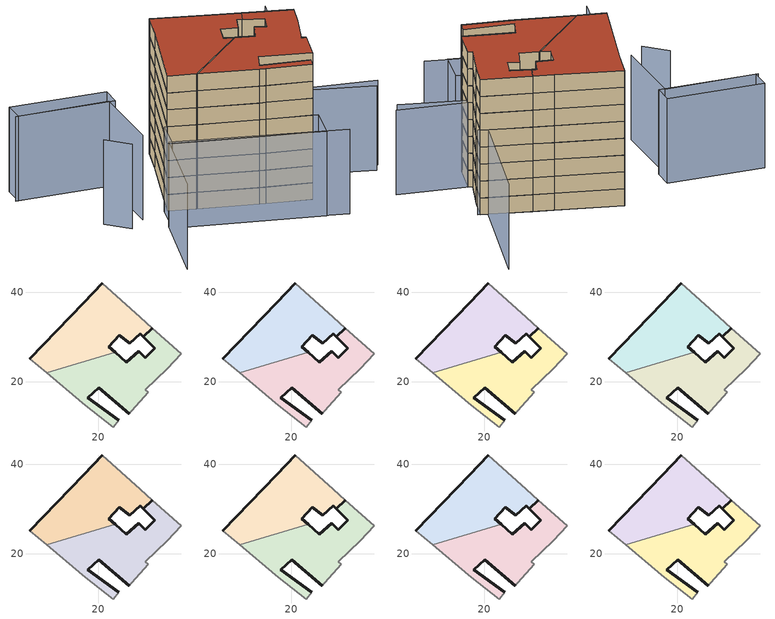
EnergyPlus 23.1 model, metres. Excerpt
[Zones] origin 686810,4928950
837a4cdc30a94a43_F0_dwelling_0
 floor ground (EU_floor_Construction): 27.06,28.59 29.33,30.76 30.01,30.08 32.09,31.98 29.4,34.38 20.84,42.08 16.77,37.69 4.68,25.17 8.42,22.01 23.78,26.6 22.34,27.87 24.69,30.42 z0
 wall outside (EU_wall_Construction): 4.68,25.17 16.77,37.69 20.84,42.08 / 32.09,31.98 30.01,30.08 29.33,30.76 27.06,28.59 24.69,30.42 22.34,27.87 23.78,26.6 z0:3
 wall adiabatic (EU_wall_Construction): 8.42,22.01 4.68,25.17 / 20.84,42.08 29.4,34.38 32.09,31.98 z0:3
 wall to 837a4cdc30a94a43_F0_dwelling_1 (EU_wall_Construction): 23.77,26.6 8.42,22.01 z0:3
837a4cdc30a94a43_F0_dwelling_1
 floor ground (EU_floor_Construction): 31.17,17.61 30.54,18.17 35.41,22.87 38.51,26.26 32.09,31.98 30.01,30.08 32.56,27.51 30.46,25.38 29.08,26.86 26.28,24.38 23.78,26.6 8.42,22.01 16.35,15.29 17.11,14.7 23.31,9.86 24.61,11.33 17.58,16.41 20.11,18.69 26.9,12.82 27.51,13.52 z0
 wall outside (EU_wall_Construction): 26.9,12.82 20.11,18.69 17.58,16.41 24.61,11.33 / 23.78,26.6 26.28,24.38 29.08,26.86 30.46,25.38 32.56,27.51 30.01,30.08 32.09,31.98 z0:3
 wall adiabatic (EU_wall_Construction): 24.61,11.33 23.31,9.86 17.11,14.7 16.35,15.29 8.42,22.01 / 32.09,31.98 38.51,26.26 35.41,22.87 30.54,18.17 31.17,17.61 27.51,13.52 26.9,12.82 z0:3
837a4cdc30a94a43_F1_dwelling_0
 floor to 837a4cdc30a94a43_F0_dwelling_0 (EU_floor_Construction): 27.06,28.59 29.33,30.76 30.01,30.08 32.09,31.98 29.4,34.38 20.84,42.08 16.77,37.69 4.68,25.17 8.42,22.01 23.77,26.6 22.34,27.87 24.69,30.42 z3
 wall outside (EU_wall_Construction): 4.68,25.17 16.77,37.69 20.84,42.08 / 32.09,31.98 30.01,30.08 29.33,30.76 27.06,28.59 24.69,30.42 22.34,27.87 23.78,26.6 z3:6
 wall adiabatic (EU_wall_Construction): 8.42,22.01 4.68,25.17 / 20.84,42.08 29.4,34.38 32.09,31.98 z3:6
 wall to 837a4cdc30a94a43_F1_dwelling_1 (EU_wall_Construction): 23.77,26.6 8.42,22.01 z3:6
837a4cdc30a94a43_F1_dwelling_1
 floor to 837a4cdc30a94a43_F0_dwelling_1 (EU_floor_Construction): 31.17,17.61 30.54,18.17 35.41,22.87 38.51,26.26 32.09,31.98 30.01,30.08 32.56,27.51 30.46,25.38 29.08,26.86 26.28,24.38 23.77,26.6 8.42,22.01 16.35,15.29 17.11,14.7 23.31,9.86 24.61,11.33 17.58,16.41 20.11,18.69 26.9,12.82 27.51,13.52 z3
 wall outside (EU_wall_Construction): 26.9,12.82 20.11,18.69 17.58,16.41 24.61,11.33 / 23.78,26.6 26.28,24.38 29.08,26.86 30.46,25.38 32.56,27.51 30.01,30.08 32.09,31.98 z3:6
 wall adiabatic (EU_wall_Construction): 24.61,11.33 23.31,9.86 17.11,14.7 16.35,15.29 8.42,22.01 / 32.09,31.98 38.51,26.26 35.41,22.87 30.54,18.17 31.17,17.61 27.51,13.52 26.9,12.82 z3:6
837a4cdc30a94a43_F2_dwelling_0
 floor to 837a4cdc30a94a43_F1_dwelling_0 (EU_floor_Construction): 27.06,28.59 29.33,30.76 30.01,30.08 32.09,31.98 29.4,34.38 20.84,42.08 16.77,37.69 4.68,25.17 8.42,22.01 23.77,26.6 22.34,27.87 24.69,30.42 z6
 wall outside (EU_wall_Construction): 4.68,25.17 16.77,37.69 20.84,42.08 / 32.09,31.98 30.01,30.08 29.33,30.76 27.06,28.59 24.69,30.42 22.34,27.87 23.78,26.6 z6:9
 wall adiabatic (EU_wall_Construction): 8.42,22.01 4.68,25.17 / 20.84,42.08 29.4,34.38 32.09,31.98 z6:9
 wall to 837a4cdc30a94a43_F2_dwelling_1 (EU_wall_Construction): 23.77,26.6 8.42,22.01 z6:9
837a4cdc30a94a43_F2_dwelling_1
 floor to 837a4cdc30a94a43_F1_dwelling_1 (EU_floor_Construction): 31.17,17.61 30.54,18.17 35.41,22.87 38.51,26.26 32.09,31.98 30.01,30.08 32.56,27.51 30.46,25.38 29.08,26.86 26.28,24.38 23.77,26.6 8.42,22.01 16.35,15.29 17.11,14.7 23.31,9.86 24.61,11.33 17.58,16.41 20.11,18.69 26.9,12.82 27.51,13.52 z6
 wall outside (EU_wall_Construction): 26.9,12.82 20.11,18.69 17.58,16.41 24.61,11.33 / 23.78,26.6 26.28,24.38 29.08,26.86 30.46,25.38 32.56,27.51 30.01,30.08 32.09,31.98 z6:9
 wall adiabatic (EU_wall_Construction): 24.61,11.33 23.31,9.86 17.11,14.7 16.35,15.29 8.42,22.01 / 32.09,31.98 38.51,26.26 35.41,22.87 30.54,18.17 31.17,17.61 27.51,13.52 26.9,12.82 z6:9
837a4cdc30a94a43_F3_dwelling_0
 floor to 837a4cdc30a94a43_F2_dwelling_0 (EU_floor_Construction): 27.06,28.59 29.33,30.76 30.01,30.08 32.09,31.98 29.4,34.38 20.84,42.08 16.77,37.69 4.68,25.17 8.42,22.01 23.77,26.6 22.34,27.87 24.69,30.42 z9
 wall outside (EU_wall_Construction): 4.68,25.17 16.77,37.69 20.84,42.08 / 32.09,31.98 30.01,30.08 29.33,30.76 27.06,28.59 24.69,30.42 22.34,27.87 23.78,26.6 z9:12
 wall adiabatic (EU_wall_Construction): 8.42,22.01 4.68,25.17 / 20.84,42.08 29.4,34.38 32.09,31.98 z9:12
 wall to 837a4cdc30a94a43_F3_dwelling_1 (EU_wall_Construction): 23.77,26.6 8.42,22.01 z9:12
837a4cdc30a94a43_F3_dwelling_1
 floor to 837a4cdc30a94a43_F2_dwelling_1 (EU_floor_Construction): 31.17,17.61 30.54,18.17 35.41,22.87 38.51,26.26 32.09,31.98 30.01,30.08 32.56,27.51 30.46,25.38 29.08,26.86 26.28,24.38 23.77,26.6 8.42,22.01 16.35,15.29 17.11,14.7 23.31,9.86 24.61,11.33 17.58,16.41 20.11,18.69 26.9,12.82 27.51,13.52 z9
 wall outside (EU_wall_Construction): 26.9,12.82 20.11,18.69 17.58,16.41 24.61,11.33 / 23.78,26.6 26.28,24.38 29.08,26.86 30.46,25.38 32.56,27.51 30.01,30.08 32.09,31.98 z9:12
 wall adiabatic (EU_wall_Construction): 24.61,11.33 23.31,9.86 17.11,14.7 16.35,15.29 8.42,22.01 / 32.09,31.98 38.51,26.26 35.41,22.87 30.54,18.17 31.17,17.61 27.51,13.52 26.9,12.82 z9:12
837a4cdc30a94a43_F4_dwelling_0
 floor to 837a4cdc30a94a43_F3_dwelling_0 (EU_floor_Construction): 27.06,28.59 29.33,30.76 30.01,30.08 32.09,31.98 29.4,34.38 20.84,42.08 16.77,37.69 4.68,25.17 8.42,22.01 23.77,26.6 22.34,27.87 24.69,30.42 z12
 wall outside (EU_wall_Construction): 4.68,25.17 16.77,37.69 20.84,42.08 / 32.09,31.98 30.01,30.08 29.33,30.76 27.06,28.59 24.69,30.42 22.34,27.87 23.78,26.6 z12:15
 wall adiabatic (EU_wall_Construction): 8.42,22.01 4.68,25.17 / 20.84,42.08 29.4,34.38 32.09,31.98 z12:15
 wall to 837a4cdc30a94a43_F4_dwelling_1 (EU_wall_Construction): 23.77,26.6 8.42,22.01 z12:15
837a4cdc30a94a43_F4_dwelling_1
 floor to 837a4cdc30a94a43_F3_dwelling_1 (EU_floor_Construction): 31.17,17.61 30.54,18.17 35.41,22.87 38.51,26.26 32.09,31.98 30.01,30.08 32.56,27.51 30.46,25.38 29.08,26.86 26.28,24.38 23.77,26.6 8.42,22.01 16.35,15.29 17.11,14.7 23.31,9.86 24.61,11.33 17.58,16.41 20.11,18.69 26.9,12.82 27.51,13.52 z12
 wall outside (EU_wall_Construction): 26.9,12.82 20.11,18.69 17.58,16.41 24.61,11.33 / 23.78,26.6 26.28,24.38 29.08,26.86 30.46,25.38 32.56,27.51 30.01,30.08 32.09,31.98 z12:15
 wall adiabatic (EU_wall_Construction): 24.61,11.33 23.31,9.86 17.11,14.7 16.35,15.29 8.42,22.01 / 32.09,31.98 38.51,26.26 35.41,22.87 30.54,18.17 31.17,17.61 27.51,13.52 26.9,12.82 z12:15
837a4cdc30a94a43_F5_dwelling_0
 floor to 837a4cdc30a94a43_F4_dwelling_0 (EU_floor_Construction): 27.06,28.59 29.33,30.76 30.01,30.08 32.09,31.98 29.4,34.38 20.84,42.08 16.77,37.69 4.68,25.17 8.42,22.01 23.77,26.6 22.34,27.87 24.69,30.42 z15
 wall outside (EU_wall_Construction): 4.68,25.17 16.77,37.69 20.84,42.08 / 32.09,31.98 30.01,30.08 29.33,30.76 27.06,28.59 24.69,30.42 22.34,27.87 23.78,26.6 z15:18
 wall adiabatic (EU_wall_Construction): 8.42,22.01 4.68,25.17 / 20.84,42.08 29.4,34.38 32.09,31.98 z15:18
 wall to 837a4cdc30a94a43_F5_dwelling_1 (EU_wall_Construction): 23.77,26.6 8.42,22.01 z15:18
837a4cdc30a94a43_F5_dwelling_1
 floor to 837a4cdc30a94a43_F4_dwelling_1 (EU_floor_Construction): 31.17,17.61 30.54,18.17 35.41,22.87 38.51,26.26 32.09,31.98 30.01,30.08 32.56,27.51 30.46,25.38 29.08,26.86 26.28,24.38 23.77,26.6 8.42,22.01 16.35,15.29 17.11,14.7 23.31,9.86 24.61,11.33 17.58,16.41 20.11,18.69 26.9,12.82 27.51,13.52 z15
 wall outside (EU_wall_Construction): 26.9,12.82 20.11,18.69 17.58,16.41 24.61,11.33 / 23.78,26.6 26.28,24.38 29.08,26.86 30.46,25.38 32.56,27.51 30.01,30.08 32.09,31.98 z15:18
 wall adiabatic (EU_wall_Construction): 24.61,11.33 23.31,9.86 17.11,14.7 16.35,15.29 8.42,22.01 / 32.09,31.98 38.51,26.26 35.41,22.87 30.54,18.17 31.17,17.61 27.51,13.52 26.9,12.82 z15:18
837a4cdc30a94a43_F6_dwelling_0
 floor to 837a4cdc30a94a43_F5_dwelling_0 (EU_floor_Construction): 27.06,28.59 29.33,30.76 30.01,30.08 32.09,31.98 29.4,34.38 20.84,42.08 16.77,37.69 4.68,25.17 8.42,22.01 23.77,26.6 22.34,27.87 24.69,30.42 z18
 wall outside (EU_wall_Construction): 4.68,25.17 16.77,37.69 20.84,42.08 / 32.09,31.98 30.01,30.08 29.33,30.76 27.06,28.59 24.69,30.42 22.34,27.87 23.78,26.6 z18:21
 wall adiabatic (EU_wall_Construction): 8.42,22.01 4.68,25.17 / 20.84,42.08 29.4,34.38 32.09,31.98 z18:21
 wall to 837a4cdc30a94a43_F6_dwelling_1 (EU_wall_Construction): 23.77,26.6 8.42,22.01 z18:21
837a4cdc30a94a43_F6_dwelling_1
 floor to 837a4cdc30a94a43_F5_dwelling_1 (EU_floor_Construction): 31.17,17.61 30.54,18.17 35.41,22.87 38.51,26.26 32.09,31.98 30.01,30.08 32.56,27.51 30.46,25.38 29.08,26.86 26.28,24.38 23.77,26.6 8.42,22.01 16.35,15.29 17.11,14.7 23.31,9.86 24.61,11.33 17.58,16.41 20.11,18.69 26.9,12.82 27.51,13.52 z18
 wall outside (EU_wall_Construction): 26.9,12.82 20.11,18.69 17.58,16.41 24.61,11.33 / 23.78,26.6 26.28,24.38 29.08,26.86 30.46,25.38 32.56,27.51 30.01,30.08 32.09,31.98 z18:21
 wall adiabatic (EU_wall_Construction): 24.61,11.33 23.31,9.86 17.11,14.7 16.35,15.29 8.42,22.01 / 32.09,31.98 38.51,26.26 35.41,22.87 30.54,18.17 31.17,17.61 27.51,13.52 26.9,12.82 z18:21
837a4cdc30a94a43_F7_dwelling_0
 floor to 837a4cdc30a94a43_F6_dwelling_0 (EU_floor_Construction): 27.06,28.59 29.33,30.76 30.01,30.08 32.09,31.98 29.4,34.38 20.84,42.08 16.77,37.69 4.68,25.17 8.42,22.01 23.77,26.6 22.34,27.87 24.69,30.42 z21
 wall outside (EU_wall_Construction): 4.68,25.17 16.77,37.69 20.84,42.08 / 32.09,31.98 30.01,30.08 29.33,30.76 27.06,28.59 24.69,30.42 22.34,27.87 23.78,26.6 z21:24
 wall adiabatic (EU_wall_Construction): 8.42,22.01 4.68,25.17 / 20.84,42.08 29.4,34.38 32.09,31.98 z21:24
 wall to 837a4cdc30a94a43_F7_dwelling_1 (EU_wall_Construction): 23.77,26.6 8.42,22.01 z21:24
 roof outside (EU_roof_Construction): 29.4,34.38 32.09,31.98 30.01,30.08 29.33,30.76 27.06,28.59 24.69,30.42 22.34,27.87 23.78,26.6 8.42,22.01 4.68,25.17 16.77,37.69 20.84,42.08 z24
837a4cdc30a94a43_F7_dwelling_1
 floor to 837a4cdc30a94a43_F6_dwelling_1 (EU_floor_Construction): 31.17,17.61 30.54,18.17 35.41,22.87 38.51,26.26 32.09,31.98 30.01,30.08 32.56,27.51 30.46,25.38 29.08,26.86 26.28,24.38 23.77,26.6 8.42,22.01 16.35,15.29 17.11,14.7 23.31,9.86 24.61,11.33 17.58,16.41 20.11,18.69 26.9,12.82 27.51,13.52 z21
 wall outside (EU_wall_Construction): 26.9,12.82 20.11,18.69 17.58,16.41 24.61,11.33 / 23.78,26.6 26.28,24.38 29.08,26.86 30.46,25.38 32.56,27.51 30.01,30.08 32.09,31.98 z21:24
 wall adiabatic (EU_wall_Construction): 24.61,11.33 23.31,9.86 17.11,14.7 16.35,15.29 8.42,22.01 / 32.09,31.98 38.51,26.26 35.41,22.87 30.54,18.17 31.17,17.61 27.51,13.52 26.9,12.82 z21:24
 roof outside (EU_roof_Construction): 38.51,26.26 35.41,22.87 30.54,18.17 31.17,17.61 27.51,13.52 26.9,12.82 20.11,18.69 17.58,16.41 24.61,11.33 23.31,9.86 17.11,14.7 16.35,15.29 8.42,22.01 23.78,26.6 26.28,24.38 29.08,26.86 30.46,25.38 32.56,27.51 30.01,30.08 32.09,31.98 z24
shading: 29.49,18.84 40.82,10.56 / -11.21,7.99 0.05,21.11 / 0.05,21.11 22.72,1.65 / -5.77,29.95 -4.39,25.11 / -7.68,46.88 6.6,39.02 / 6.6,39.02 -0.49,26.14 / 38.96,9.27 29.31,18.03 / 29.31,18.03 52.46,43.56 / 38.67,25.9 20.84,42.08 / 4.3,25.48 23.99,9.3 / 23.99,9.3 19.6,3.96 / 19.6,3.96 -0.09,20.14 / -0.09,20.14 4.3,25.48 / -5.38,50.06 9.37,41.72 / 9.37,41.72 7.46,38.34 / 7.46,38.34 -7.29,46.67 / -7.29,46.67 -5.38,50.06 z0:15
[Building]
EU S2 Campaign: North Axis=0; Terrain=City; Solar Distribution=FullExterior
[Site:Location]
Bologna: Latitude=44.5; Longitude=11.25; Time Zone=1; Elevation=37
[SizingPeriod:WeatherFileDays]
AnnualSizingPeriod: Begin Month=1; Begin Day of Month=1; End Month=12; End Day of Month=31; Day of Week for Start Day=Monday; Use Weather File Daylight Saving Period=No; Use Weather File Rain and Snow Indicators=No
[MATERIAL]
EU_InternalMass_Material: Roughness=MediumRough; Thickness=0.1; Conductivity=1; Density=1800; Specific Heat=900; Thermal Absorptance=0.9; Solar Absorptance=0.7; Visible Absorptance=0.7
[MATERIAL:NOMASS] Roughness=MediumRough; Thermal Absorptance=0.9; Solar Absorptance=0.7; Visible Absorptance=0.7
Name | Thermal Resistance
EU_wall_NoMass | 0.905828
EU_roof_NoMass | 0.37593
EU_floor_NoMass | 0.67114
[CONSTRUCTION]
EU_wall_Construction: EU_wall_NoMass
EU_roof_Construction: EU_roof_NoMass
EU_floor_Construction: EU_floor_NoMass
EU_InternalMass_Construction: EU_InternalMass_Material
[ZONE] Type=1; Multiplier=1; Ceiling Height=autocalculate; Floor Area=autocalculate; Part of Total Floor Area=Yes
Name | Volume
837a4cdc30a94a43_F0_dwelling_0; 837a4cdc30a94a43_F1_dwelling_0; 837a4cdc30a94a43_F2_dwelling_0; 837a4cdc30a94a43_F3_dwelling_0; 837a4cdc30a94a43_F4_dwelling_0; 837a4cdc30a94a43_F5_dwelling_0; 837a4cdc30a94a43_F6_dwelling_0; 837a4cdc30a94a43_F7_dwelling_0; 837a4cdc30a94a43_F1_dwelling_1; 837a4cdc30a94a43_F2_dwelling_1; 837a4cdc30a94a43_F3_dwelling_1; 837a4cdc30a94a43_F4_dwelling_1; 837a4cdc30a94a43_F5_dwelling_1; 837a4cdc30a94a43_F6_dwelling_1; 837a4cdc30a94a43_F7_dwelling_1 | 736.583
837a4cdc30a94a43_F0_dwelling_1 | 736.586
[INTERNALMASS] Construction=EU_InternalMass_Construction
Name | Zone or ZoneList | Surface Area
837a4cdc30a94a43_F0_dwelling_0_EU_InternalMass | 837a4cdc30a94a43_F0_dwelling_0 | 245.527
837a4cdc30a94a43_F0_dwelling_1_EU_InternalMass | 837a4cdc30a94a43_F0_dwelling_1 | 245.528
837a4cdc30a94a43_F1_dwelling_0_EU_InternalMass | 837a4cdc30a94a43_F1_dwelling_0 | 245.527
837a4cdc30a94a43_F1_dwelling_1_EU_InternalMass | 837a4cdc30a94a43_F1_dwelling_1 | 245.528
837a4cdc30a94a43_F2_dwelling_0_EU_InternalMass | 837a4cdc30a94a43_F2_dwelling_0 | 245.527
837a4cdc30a94a43_F2_dwelling_1_EU_InternalMass | 837a4cdc30a94a43_F2_dwelling_1 | 245.528
837a4cdc30a94a43_F3_dwelling_0_EU_InternalMass | 837a4cdc30a94a43_F3_dwelling_0 | 245.527
837a4cdc30a94a43_F3_dwelling_1_EU_InternalMass | 837a4cdc30a94a43_F3_dwelling_1 | 245.528
837a4cdc30a94a43_F4_dwelling_0_EU_InternalMass | 837a4cdc30a94a43_F4_dwelling_0 | 245.527
837a4cdc30a94a43_F4_dwelling_1_EU_InternalMass | 837a4cdc30a94a43_F4_dwelling_1 | 245.528
837a4cdc30a94a43_F5_dwelling_0_EU_InternalMass | 837a4cdc30a94a43_F5_dwelling_0 | 245.527
837a4cdc30a94a43_F5_dwelling_1_EU_InternalMass | 837a4cdc30a94a43_F5_dwelling_1 | 245.528
837a4cdc30a94a43_F6_dwelling_0_EU_InternalMass | 837a4cdc30a94a43_F6_dwelling_0 | 245.527
837a4cdc30a94a43_F6_dwelling_1_EU_InternalMass | 837a4cdc30a94a43_F6_dwelling_1 | 245.528
837a4cdc30a94a43_F7_dwelling_0_EU_InternalMass | 837a4cdc30a94a43_F7_dwelling_0 | 245.527
837a4cdc30a94a43_F7_dwelling_1_EU_InternalMass | 837a4cdc30a94a43_F7_dwelling_1 | 245.528
[OTHEREQUIPMENT] Fuel Type=Electricity; Design Level Calculation Method=Watts/Area; Power per Zone Floor Area=1; Fraction Latent=0; Fraction Radiant=0; Fraction Lost=0; Carbon Dioxide Generation Rate=0; EndUse Subcategory=EU_Step8_InternalGains
Name | Zone or ZoneList or Space or SpaceList | Schedule
EU_Step8_InternalGain_837a4cdc30a94a43_F0_dwelling_0_f000 | 837a4cdc30a94a43_F0_dwelling_0 | EU_Step8_GainSchedule_837a4cdc30a94a43_F0_dwelling_0_f000
EU_Step8_InternalGain_837a4cdc30a94a43_F0_dwelling_1_f000 | 837a4cdc30a94a43_F0_dwelling_1 | EU_Step8_GainSchedule_837a4cdc30a94a43_F0_dwelling_1_f000
EU_Step8_InternalGain_837a4cdc30a94a43_F1_dwelling_0_f000 | 837a4cdc30a94a43_F1_dwelling_0 | EU_Step8_GainSchedule_837a4cdc30a94a43_F1_dwelling_0_f000
EU_Step8_InternalGain_837a4cdc30a94a43_F1_dwelling_1_f000 | 837a4cdc30a94a43_F1_dwelling_1 | EU_Step8_GainSchedule_837a4cdc30a94a43_F1_dwelling_1_f000
EU_Step8_InternalGain_837a4cdc30a94a43_F2_dwelling_0_f000 | 837a4cdc30a94a43_F2_dwelling_0 | EU_Step8_GainSchedule_837a4cdc30a94a43_F2_dwelling_0_f000
EU_Step8_InternalGain_837a4cdc30a94a43_F2_dwelling_1_f000 | 837a4cdc30a94a43_F2_dwelling_1 | EU_Step8_GainSchedule_837a4cdc30a94a43_F2_dwelling_1_f000
EU_Step8_InternalGain_837a4cdc30a94a43_F3_dwelling_0_f000 | 837a4cdc30a94a43_F3_dwelling_0 | EU_Step8_GainSchedule_837a4cdc30a94a43_F3_dwelling_0_f000
EU_Step8_InternalGain_837a4cdc30a94a43_F3_dwelling_1_f000 | 837a4cdc30a94a43_F3_dwelling_1 | EU_Step8_GainSchedule_837a4cdc30a94a43_F3_dwelling_1_f000
EU_Step8_InternalGain_837a4cdc30a94a43_F4_dwelling_0_f000 | 837a4cdc30a94a43_F4_dwelling_0 | EU_Step8_GainSchedule_837a4cdc30a94a43_F4_dwelling_0_f000
EU_Step8_InternalGain_837a4cdc30a94a43_F4_dwelling_1_f000 | 837a4cdc30a94a43_F4_dwelling_1 | EU_Step8_GainSchedule_837a4cdc30a94a43_F4_dwelling_1_f000
EU_Step8_InternalGain_837a4cdc30a94a43_F5_dwelling_0_f000 | 837a4cdc30a94a43_F5_dwelling_0 | EU_Step8_GainSchedule_837a4cdc30a94a43_F5_dwelling_0_f000
EU_Step8_InternalGain_837a4cdc30a94a43_F5_dwelling_1_f000 | 837a4cdc30a94a43_F5_dwelling_1 | EU_Step8_GainSchedule_837a4cdc30a94a43_F5_dwelling_1_f000
EU_Step8_InternalGain_837a4cdc30a94a43_F6_dwelling_0_f000 | 837a4cdc30a94a43_F6_dwelling_0 | EU_Step8_GainSchedule_837a4cdc30a94a43_F6_dwelling_0_f000
EU_Step8_InternalGain_837a4cdc30a94a43_F6_dwelling_1_f000 | 837a4cdc30a94a43_F6_dwelling_1 | EU_Step8_GainSchedule_837a4cdc30a94a43_F6_dwelling_1_f000
EU_Step8_InternalGain_837a4cdc30a94a43_F7_dwelling_0_f000 | 837a4cdc30a94a43_F7_dwelling_0 | EU_Step8_GainSchedule_837a4cdc30a94a43_F7_dwelling_0_f000
EU_Step8_InternalGain_837a4cdc30a94a43_F7_dwelling_1_f000 | 837a4cdc30a94a43_F7_dwelling_1 | EU_Step8_GainSchedule_837a4cdc30a94a43_F7_dwelling_1_f000
[ZONEVENTILATION:DESIGNFLOWRATE] Schedule=EU_AlwaysOn; Design Flow Rate Calculation Method=AirChanges/Hour; Air Changes per Hour=0.73129; Ventilation Type=Natural; Fan Pressure Rise=0; Fan Total Efficiency=1; Constant Term Coefficient=1; Temperature Term Coefficient=0; Velocity Term Coefficient=0; Velocity Squared Term Coefficient=0; Minimum Indoor Temperature=-100; Maximum Indoor Temperature=100; Delta Temperature=-100; Minimum Outdoor Temperature=-100; Maximum Outdoor Temperature=100; Maximum Wind Speed=40
Name | Zone or ZoneList or Space or SpaceList
EU_ConstantAir_837a4cdc30a94a43_F0_dwelling_0 | 837a4cdc30a94a43_F0_dwelling_0
EU_ConstantAir_837a4cdc30a94a43_F0_dwelling_1 | 837a4cdc30a94a43_F0_dwelling_1
EU_ConstantAir_837a4cdc30a94a43_F1_dwelling_0 | 837a4cdc30a94a43_F1_dwelling_0
EU_ConstantAir_837a4cdc30a94a43_F1_dwelling_1 | 837a4cdc30a94a43_F1_dwelling_1
EU_ConstantAir_837a4cdc30a94a43_F2_dwelling_0 | 837a4cdc30a94a43_F2_dwelling_0
EU_ConstantAir_837a4cdc30a94a43_F2_dwelling_1 | 837a4cdc30a94a43_F2_dwelling_1
EU_ConstantAir_837a4cdc30a94a43_F3_dwelling_0 | 837a4cdc30a94a43_F3_dwelling_0
EU_ConstantAir_837a4cdc30a94a43_F3_dwelling_1 | 837a4cdc30a94a43_F3_dwelling_1
EU_ConstantAir_837a4cdc30a94a43_F4_dwelling_0 | 837a4cdc30a94a43_F4_dwelling_0
EU_ConstantAir_837a4cdc30a94a43_F4_dwelling_1 | 837a4cdc30a94a43_F4_dwelling_1
EU_ConstantAir_837a4cdc30a94a43_F5_dwelling_0 | 837a4cdc30a94a43_F5_dwelling_0
EU_ConstantAir_837a4cdc30a94a43_F5_dwelling_1 | 837a4cdc30a94a43_F5_dwelling_1
EU_ConstantAir_837a4cdc30a94a43_F6_dwelling_0 | 837a4cdc30a94a43_F6_dwelling_0
EU_ConstantAir_837a4cdc30a94a43_F6_dwelling_1 | 837a4cdc30a94a43_F6_dwelling_1
EU_ConstantAir_837a4cdc30a94a43_F7_dwelling_0 | 837a4cdc30a94a43_F7_dwelling_0
EU_ConstantAir_837a4cdc30a94a43_F7_dwelling_1 | 837a4cdc30a94a43_F7_dwelling_1
[HVACTEMPLATE:THERMOSTAT] Constant Heating Setpoint=20; Constant Cooling Setpoint=50
EU_HeatOnly_837a4cdc30a94a43_F0_dwelling_0; EU_HeatOnly_837a4cdc30a94a43_F0_dwelling_1; EU_HeatOnly_837a4cdc30a94a43_F1_dwelling_0; EU_HeatOnly_837a4cdc30a94a43_F1_dwelling_1; EU_HeatOnly_837a4cdc30a94a43_F2_dwelling_0; EU_HeatOnly_837a4cdc30a94a43_F2_dwelling_1; EU_HeatOnly_837a4cdc30a94a43_F3_dwelling_0; EU_HeatOnly_837a4cdc30a94a43_F3_dwelling_1; EU_HeatOnly_837a4cdc30a94a43_F4_dwelling_0; EU_HeatOnly_837a4cdc30a94a43_F4_dwelling_1; EU_HeatOnly_837a4cdc30a94a43_F5_dwelling_0; EU_HeatOnly_837a4cdc30a94a43_F5_dwelling_1; EU_HeatOnly_837a4cdc30a94a43_F6_dwelling_0; EU_HeatOnly_837a4cdc30a94a43_F6_dwelling_1; EU_HeatOnly_837a4cdc30a94a43_F7_dwelling_0; EU_HeatOnly_837a4cdc30a94a43_F7_dwelling_1
[HVACTEMPLATE:ZONE:IDEALLOADSAIRSYSTEM] System Availability Schedule=EU_AlwaysOn; Maximum Heating Supply Air Temperature=50; Minimum Cooling Supply Air Temperature=13; Maximum Heating Supply Air Humidity Ratio=0.0156; Minimum Cooling Supply Air Humidity Ratio=0.0077; Heating Limit=NoLimit; Cooling Limit=NoLimit; Heating Availability Schedule=EU_AlwaysOn; Cooling Availability Schedule=EU_CoolingOff; Dehumidification Control Type=ConstantSensibleHeatRatio; Cooling Sensible Heat Ratio=0.7; Dehumidification Setpoint=60; Humidification Control Type=None; Humidification Setpoint=30; Outdoor Air Method=None; Outdoor Air Flow Rate per Person=0.00944; Outdoor Air Flow Rate per Zone Floor Area=0; Outdoor Air Flow Rate per Zone=0; Demand Controlled Ventilation Type=None; Outdoor Air Economizer Type=NoEconomizer; Heat Recovery Type=None; Sensible Heat Recovery Effectiveness=0.7; Latent Heat Recovery Effectiveness=0.65
Name | Template Thermostat
837a4cdc30a94a43_F0_dwelling_0 | EU_HeatOnly_837a4cdc30a94a43_F0_dwelling_0
837a4cdc30a94a43_F0_dwelling_1 | EU_HeatOnly_837a4cdc30a94a43_F0_dwelling_1
837a4cdc30a94a43_F1_dwelling_0 | EU_HeatOnly_837a4cdc30a94a43_F1_dwelling_0
837a4cdc30a94a43_F1_dwelling_1 | EU_HeatOnly_837a4cdc30a94a43_F1_dwelling_1
837a4cdc30a94a43_F2_dwelling_0 | EU_HeatOnly_837a4cdc30a94a43_F2_dwelling_0
837a4cdc30a94a43_F2_dwelling_1 | EU_HeatOnly_837a4cdc30a94a43_F2_dwelling_1
837a4cdc30a94a43_F3_dwelling_0 | EU_HeatOnly_837a4cdc30a94a43_F3_dwelling_0
837a4cdc30a94a43_F3_dwelling_1 | EU_HeatOnly_837a4cdc30a94a43_F3_dwelling_1
837a4cdc30a94a43_F4_dwelling_0 | EU_HeatOnly_837a4cdc30a94a43_F4_dwelling_0
837a4cdc30a94a43_F4_dwelling_1 | EU_HeatOnly_837a4cdc30a94a43_F4_dwelling_1
837a4cdc30a94a43_F5_dwelling_0 | EU_HeatOnly_837a4cdc30a94a43_F5_dwelling_0
837a4cdc30a94a43_F5_dwelling_1 | EU_HeatOnly_837a4cdc30a94a43_F5_dwelling_1
837a4cdc30a94a43_F6_dwelling_0 | EU_HeatOnly_837a4cdc30a94a43_F6_dwelling_0
837a4cdc30a94a43_F6_dwelling_1 | EU_HeatOnly_837a4cdc30a94a43_F6_dwelling_1
837a4cdc30a94a43_F7_dwelling_0 | EU_HeatOnly_837a4cdc30a94a43_F7_dwelling_0
837a4cdc30a94a43_F7_dwelling_1 | EU_HeatOnly_837a4cdc30a94a43_F7_dwelling_1
[SIZING:ZONE] Zone Cooling Design Supply Air Temperature Input Method=SupplyAirTemperature; Zone Cooling Design Supply Air Temperature=13; Zone Heating Design Supply Air Temperature Input Method=SupplyAirTemperature; Zone Heating Design Supply Air Temperature=50; Zone Cooling Design Supply Air Humidity Ratio=0.008; Zone Heating Design Supply Air Humidity Ratio=0.008; Cooling Design Air Flow Method=DesignDay; Cooling Design Air Flow Rate=0; Cooling Minimum Air Flow per Zone Floor Area=0.000762; Cooling Minimum Air Flow=0; Cooling Minimum Air Flow Fraction=0.2; Heating Design Air Flow Method=DesignDay; Heating Design Air Flow Rate=0; Heating Maximum Air Flow per Zone Floor Area=0.002032; Heating Maximum Air Flow=0.141576; Heating Maximum Air Flow Fraction=0.3; Account for Dedicated Outdoor Air System=No; Dedicated Outdoor Air System Control Strategy=NeutralSupplyAir; Dedicated Outdoor Air Low Setpoint Temperature for Design=autosize; Dedicated Outdoor Air High Setpoint Temperature for Design=autosize; Zone Load Sizing Method=Sensible Load Only No Latent Load; Zone Latent Cooling Design Supply Air Humidity Ratio Input Method=HumidityRatioDifference; Zone Cooling Design Supply Air Humidity Ratio Difference=0.005; Zone Latent Heating Design Supply Air Humidity Ratio Input Method=HumidityRatioDifference; Zone Humidification Design Supply Air Humidity Ratio Difference=0.005
837a4cdc30a94a43_F0_dwelling_0; 837a4cdc30a94a43_F0_dwelling_1; 837a4cdc30a94a43_F1_dwelling_0; 837a4cdc30a94a43_F1_dwelling_1; 837a4cdc30a94a43_F2_dwelling_0; 837a4cdc30a94a43_F2_dwelling_1; 837a4cdc30a94a43_F3_dwelling_0; 837a4cdc30a94a43_F3_dwelling_1; 837a4cdc30a94a43_F4_dwelling_0; 837a4cdc30a94a43_F4_dwelling_1; 837a4cdc30a94a43_F5_dwelling_0; 837a4cdc30a94a43_F5_dwelling_1; 837a4cdc30a94a43_F6_dwelling_0; 837a4cdc30a94a43_F6_dwelling_1; 837a4cdc30a94a43_F7_dwelling_0; 837a4cdc30a94a43_F7_dwelling_1
[SCHEDULE:CONSTANT]
Name | Hourly Value
EU_AlwaysOn | 1
EU_CoolingOff | 0
[SCHEDULE:FILE] Column Number=1; Rows to Skip at Top=0; Number of Hours of Data=8760; Column Separator=Comma; Interpolate to Timestep=No; Minutes per Item=60; Adjust Schedule for Daylight Savings=Yes
Name | File
EU_Step8_GainSchedule_837a4cdc30a94a43_F0_dwelling_0_f000 | ../../schedules/837a4cdc30a94a43/837a4cdc30a94a43_F0_dwelling_0_f000_gain.csv
EU_Step8_GainSchedule_837a4cdc30a94a43_F0_dwelling_1_f000 | ../../schedules/837a4cdc30a94a43/837a4cdc30a94a43_F0_dwelling_1_f000_gain.csv
EU_Step8_GainSchedule_837a4cdc30a94a43_F1_dwelling_0_f000 | ../../schedules/837a4cdc30a94a43/837a4cdc30a94a43_F1_dwelling_0_f000_gain.csv
EU_Step8_GainSchedule_837a4cdc30a94a43_F1_dwelling_1_f000 | ../../schedules/837a4cdc30a94a43/837a4cdc30a94a43_F1_dwelling_1_f000_gain.csv
EU_Step8_GainSchedule_837a4cdc30a94a43_F2_dwelling_0_f000 | ../../schedules/837a4cdc30a94a43/837a4cdc30a94a43_F2_dwelling_0_f000_gain.csv
EU_Step8_GainSchedule_837a4cdc30a94a43_F2_dwelling_1_f000 | ../../schedules/837a4cdc30a94a43/837a4cdc30a94a43_F2_dwelling_1_f000_gain.csv
EU_Step8_GainSchedule_837a4cdc30a94a43_F3_dwelling_0_f000 | ../../schedules/837a4cdc30a94a43/837a4cdc30a94a43_F3_dwelling_0_f000_gain.csv
EU_Step8_GainSchedule_837a4cdc30a94a43_F3_dwelling_1_f000 | ../../schedules/837a4cdc30a94a43/837a4cdc30a94a43_F3_dwelling_1_f000_gain.csv
EU_Step8_GainSchedule_837a4cdc30a94a43_F4_dwelling_0_f000 | ../../schedules/837a4cdc30a94a43/837a4cdc30a94a43_F4_dwelling_0_f000_gain.csv
EU_Step8_GainSchedule_837a4cdc30a94a43_F4_dwelling_1_f000 | ../../schedules/837a4cdc30a94a43/837a4cdc30a94a43_F4_dwelling_1_f000_gain.csv
EU_Step8_GainSchedule_837a4cdc30a94a43_F5_dwelling_0_f000 | ../../schedules/837a4cdc30a94a43/837a4cdc30a94a43_F5_dwelling_0_f000_gain.csv
EU_Step8_GainSchedule_837a4cdc30a94a43_F5_dwelling_1_f000 | ../../schedules/837a4cdc30a94a43/837a4cdc30a94a43_F5_dwelling_1_f000_gain.csv
EU_Step8_GainSchedule_837a4cdc30a94a43_F6_dwelling_0_f000 | ../../schedules/837a4cdc30a94a43/837a4cdc30a94a43_F6_dwelling_0_f000_gain.csv
EU_Step8_GainSchedule_837a4cdc30a94a43_F6_dwelling_1_f000 | ../../schedules/837a4cdc30a94a43/837a4cdc30a94a43_F6_dwelling_1_f000_gain.csv
EU_Step8_GainSchedule_837a4cdc30a94a43_F7_dwelling_0_f000 | ../../schedules/837a4cdc30a94a43/837a4cdc30a94a43_F7_dwelling_0_f000_gain.csv
EU_Step8_GainSchedule_837a4cdc30a94a43_F7_dwelling_1_f000 | ../../schedules/837a4cdc30a94a43/837a4cdc30a94a43_F7_dwelling_1_f000_gain.csv
